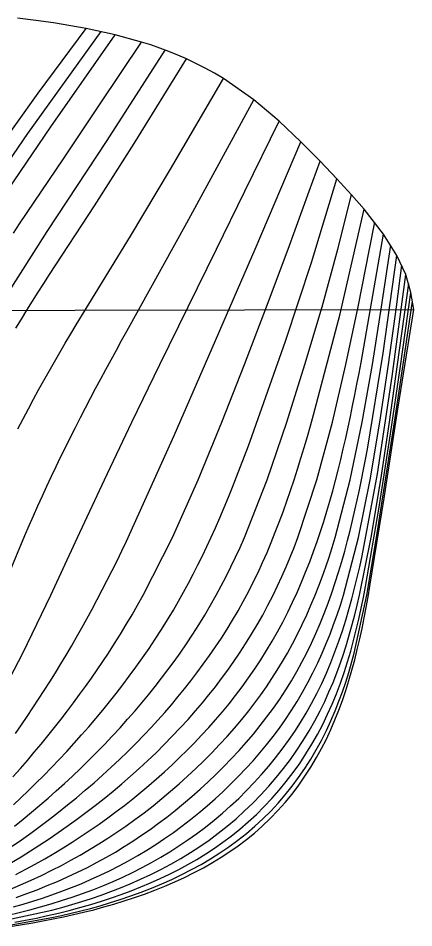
# Model space of a CAD drawing. Header units: metres. Extents: x -10274 to 10275, y -3030 to 16200.
# Drawn here: x 3416 to 10275, y 239 to 16000 of the extents above; entities that cross this region are included whole.
import ezdxf

# ---------------------------------------------------------------- set-up
doc = ezdxf.new("R2010")
doc.units = ezdxf.units.M

msp = doc.modelspace()

# ---------------------------------------------------------------- linework, layer by layer
at = {"layer": 'HB'}
for points in [[(10275, 10950), (10224, 11248), (10136, 11559), (9980, 11891), (9749, 12260), (9414, 12692), (9195.5, 12941), (8941, 13217), (8649.5996, 13523.5), (8319, 13858), (7941.7998, 14216.7998), (7501, 14587), (6973.2002, 14954), (6817.5, 15046.5996), (6659, 15134), (6497.7998, 15216.2998), (6334, 15293.7002), (6181.1001, 15360.5996), (6026.7002, 15423.2002), (5870.7002, 15481.7002), (5713.2002, 15536.2998), (5554.2998, 15587), (5097.2998, 15711.7998), (4592, 15820.9004), (4025.3, 15917.2002), (3722.1001, 15960.2002), (3406, 16000)], [(2893, 13000), (3582, 14000), (4852.1001, 15767.9004)], [(2983, 13615), (3762, 14702), (4592, 15820.9004)], [(2914, 12552), (3981, 14119), (5098.8999, 15711.4004)], [(2988, 10851), (3918, 12306), (4957, 13879), (5964.1001, 15447.2998)], [(3334.2, 12277.7998), (3438, 12435), (4199, 13566), (4839, 14516), (5554.2998, 15587)], [(3376.8, 10627.7998), (3472, 10784.2998), (3568.3, 10940.2002), (3665.3999, 11095.5996), (3763.3, 11250.4004), (3861.8, 11404.9004), (3961, 11559), (4737, 12748), (5426, 13828), (6334, 15293.7002)], [(3411.8, 8882.0996), (3501.6001, 9057.9004), (3593, 9233), (3680.7, 9397.2998), (3769.7, 9560.7998), (3859.8999, 9723.7002), (3951.3, 9885.9004), (4043.7, 10047.5), (4137.1001, 10208.5), (4231.2998, 10369.0996), (4326.2998, 10529.2002), (4422, 10689), (5361, 12223), (6057, 13382), (6973.2002, 14954)], [(2958, 5675), (3529, 7036), (3604.8, 7208.2002), (3681.3, 7380), (3758.3999, 7551.6001), (3836.3999, 7722.7002), (3915.2, 7893.5), (3994.8999, 8063.8999), (4075.3999, 8233.9004), (4156.8999, 8403.4004), (4239.3999, 8572.4004), (4323, 8741), (4408.1001, 8910.0996), (4494.2002, 9078.5996), (4581.2998, 9246.5996), (4669.1001, 9414.2002), (4757.7002, 9581.5), (4846.8999, 9748.2998), (4936.7002, 9914.9004), (5027, 10081.2002), (5117.7002, 10247.2998), (5208.7002, 10413.2002), (5300, 10579), (6337, 12452), (7501, 14587)], [(2970.2, 4000), (3498.1001, 5000), (3980, 6000), (4446.7998, 7000), (4910.7998, 8000), (5383.6001, 9000), (5869.2002, 10000), (6361, 11000), (6852.7998, 12000), (7344.1001, 13000), (7942.2002, 14216.4004)], [(3367.8999, 3608.5), (3470.5, 3755.2), (3571.8, 3902.8), (3671.8, 4051.3), (3770.6001, 4200.7002), (3868, 4351), (3964.8999, 4503.3999), (4060.5, 4656.5), (4154.7002, 4810.5), (4247.6001, 4965.2002), (4339.2002, 5120.7002), (4429.3999, 5277), (4518.3999, 5434.1001), (4606, 5592), (4696.5, 5758.2998), (4785.6001, 5925.3999), (4873.2998, 6093.1001), (4959.7998, 6261.5), (5045, 6430.5), (5129.1001, 6600.1001), (5212, 6770.2998), (5294, 6941), (6121, 8772), (6781, 10282), (7522, 12000), (8319, 13858)], [(3323.2, 2852.5), (3454.3999, 3000), (3575.6001, 3139.3), (3695.3, 3279.8), (3813.6001, 3421.5), (3930.3999, 3564.3), (4045.8, 3708.3999), (4159.7002, 3853.6001), (4272.2002, 4000), (4377.6001, 4139.7998), (4481.5, 4280.6001), (4584, 4422.3999), (4685.1001, 4565.2002), (4784.7998, 4709.1001), (4882.8999, 4854), (4979.5, 5000), (5085, 5163.6001), (5188.5, 5328.2998), (5290, 5494.3999), (5389.2998, 5661.6001), (5486.6001, 5830.2002), (5581.7002, 6000), (6090.7998, 7000), (6535.7998, 8000), (6945.2998, 9000), (7338.8999, 10000), (7721.7998, 11000), (8095.6001, 12000), (8460.0996, 13000), (8649.7998, 13523.2998)], [(3332.7, 2370), (3460.3999, 2489.8), (3587, 2611), (3724.3, 2745), (3860.1001, 2880.5), (3994.3999, 3017.3999), (4127.2002, 3155.7), (4258.3999, 3295.6001), (4388, 3437), (4516, 3580), (4639.2998, 3721.1001), (4760.8999, 3863.7), (4880.7002, 4007.6001), (4998.7002, 4153), (5114.8999, 4299.8999), (5229.3999, 4448.2002), (5342, 4598), (5458.2998, 4756.8999), (5572.3999, 4917.3999), (5684.1001, 5079.3999), (5793.3999, 5243), (5900.2002, 5408.2998), (6004.3999, 5575.2002), (6106, 5744), (6195.5, 5898.1001), (6282.7002, 6053.3999), (6367.6001, 6209.7998), (6450.3999, 6367.2998), (6531.1001, 6525.8999), (6609.8999, 6685.5), (6686.7002, 6846.1001), (6761.7002, 7007.6001), (6835, 7170), (6911.8999, 7345.2998), (6986.8999, 7521.3999), (7060.2002, 7698.1001), (7132.1001, 7875.3999), (7202.5, 8053.2998), (7271.7998, 8231.7002), (7340, 8410.5), (7407.3999, 8589.5996), (7474, 8769), (8053, 10405), (8500, 11767), (8941, 13217)], [(3351.7, 2000), (3499.7, 2119.2), (3646.2, 2240), (3791.3, 2362.5), (3934.8999, 2486.6001), (4077.1001, 2612.3999), (4217.7998, 2739.8999), (4357, 2869.1001), (4494.7002, 3000), (4635.7998, 3137.5), (4775, 3276.7), (4912.3999, 3417.7), (5047.8999, 3560.5), (5181.5, 3705.1001), (5313.1001, 3851.6001), (5442.6001, 4000), (5560, 4138.2002), (5675.5, 4277.8999), (5789, 4419.2002), (5900.5, 4562), (6010, 4706.3999), (6117.3999, 4852.3999), (6222.7002, 5000), (6334.6001, 5162.1001), (6443.6001, 5325.8999), (6549.7002, 5491.5), (6652.7998, 5659.1001), (6752.7998, 5828.5), (6849.6001, 6000), (6937.7998, 6163.2998), (7023, 6328.1001), (7105.3999, 6494.2002), (7185.2002, 6661.6001), (7262.3999, 6830.2002), (7337.2998, 7000), (7731.2998, 8000), (8072.5, 9000), (8388.2998, 10000), (8683.2998, 11000), (8957.7998, 12000), (9195.5996, 12940.9004)], [(3311.6001, 1651.7), (3475.5, 1765.7), (3637.8999, 1881.8), (3798.6001, 2000.1), (3957.7, 2120.5), (4115.2998, 2243), (4271.3999, 2367.5), (4426, 2494), (4579.2002, 2622.6001), (4730.7998, 2753.1001), (4880.3999, 2885.5), (5028.2002, 3020), (5174.1001, 3156.6001), (5317.8999, 3295.3999), (5459.5, 3436.5), (5599, 3580), (5720.2998, 3708.7), (5839.6001, 3839.2), (5957, 3971.3), (6072.2998, 4105), (6185.7002, 4240.5), (6297.1001, 4377.7002), (6406.5, 4516.5), (6514, 4657), (6623.7998, 4805.1001), (6731.1001, 4954.8999), (6835.7998, 5106.2998), (6937.8999, 5259.3999), (7037.1001, 5414.3999), (7133.5, 5571.2998), (7226.7998, 5730.1001), (7317, 5891), (7406.2998, 6058.2998), (7492, 6227.2002), (7574.3999, 6397.6001), (7653.6001, 6569.5), (7729.7002, 6742.6001), (7803.1001, 6917), (7873.7998, 7092.6001), (7942, 7269.2998), (8008, 7447), (8073.7998, 7631.2998), (8137.5, 7816.2002), (8199.2002, 8001.7002), (8259.0996, 8187.8999), (8317.4004, 8374.5), (8374.2998, 8561.5996), (8429.9004, 8749.0996), (8484.4004, 8936.9004), (8538, 9125), (9000, 10875), (9414, 12692)], [(3300.5, 1371.1), (3465.2, 1470.1), (3628.5, 1571.5), (3790.3, 1675.2), (3950.7, 1781.2), (4109.7998, 1889.5), (4267.5, 2000), (4429.7002, 2117), (4590.2998, 2236.2), (4749, 2357.6001), (4905.8999, 2481.3), (5061, 2607.3999), (5214.1001, 2735.8), (5365.2998, 2866.7), (5514.5, 3000), (5661.5, 3135.7), (5806.1001, 3273.7), (5948.2998, 3414), (6088.1001, 3556.8), (6225.3999, 3702), (6360.1001, 3849.7), (6492.1001, 4000), (6608.5, 4137.1001), (6722.3999, 4276.1001), (6833.8999, 4417), (6942.7998, 4559.7998), (7049.1001, 4704.5), (7152.8999, 4851.2998), (7254, 5000), (7359.2998, 5161.6001), (7461.2002, 5325.2002), (7559.6001, 5490.7998), (7654.6001, 5658.5), (7745.8999, 5828.2002), (7833.7002, 6000), (7912.8999, 6163.3999), (7988.8999, 6328.2002), (8061.7998, 6494.3999), (8131.7998, 6661.7998), (8199, 6830.2998), (8263.7002, 7000), (8594.5996, 8000), (8862.7002, 9000), (9096.2998, 10000), (9311, 11000), (9509, 12000), (9597, 12466.2998)], [(3373.1001, 1164.5), (3548, 1255), (3712.3999, 1343.6), (3875.1001, 1434.8), (4036.2, 1528.5), (4195.7998, 1624.9), (4353.7998, 1723.7), (4510.1001, 1825.1), (4665, 1928.9), (4818.2998, 2035.2), (4970, 2144), (5115.2998, 2251.5), (5258.8999, 2361.2), (5400.7002, 2472.8999), (5540.7998, 2586.7), (5679, 2702.6001), (5815.5, 2820.7), (5950.2002, 2941), (6083, 3063.3999), (6214, 3188), (6343.5, 3315.2), (6470.7998, 3444.3999), (6595.7998, 3575.6001), (6718.3999, 3709), (6838.6001, 3844.6001), (6956.2998, 3982.3999), (7071.5, 4122.5), (7184, 4265), (7298.2998, 4415.8999), (7409.2002, 4569.1001), (7516.7002, 4724.5), (7620.7998, 4882.1001), (7721.3999, 5042.1001), (7818.5, 5204.3999), (7912, 5369), (8002.5, 5537.1001), (8089.1001, 5707), (8172, 5878.6001), (8251.2998, 6051.7002), (8327.2002, 6226.3999), (8399.9004, 6402.6001), (8469.4004, 6580.1001), (8536, 6759), (8597.5, 6932.3999), (8656.2998, 7106.6001), (8712.7002, 7281.5), (8766.7002, 7457.1001), (8818.5996, 7633.3999), (8868.2998, 7810.3999), (8916.0996, 7987.8999), (8962, 8166), (9008, 8351.7998), (9052.2002, 8538), (9094.7998, 8724.5), (9136, 8911.2998), (9175.9004, 9098.4004), (9214.5996, 9285.7998), (9252.4004, 9473.2998), (9289.2002, 9661.0996), (9325.4004, 9849), (9361, 10037), (9749, 12260)], [(3271.5, 905), (3455.6001, 982.7), (3638.3999, 1063.7), (3819.8999, 1148.1), (4000, 1236.1), (4166.2002, 1321.2), (4330.6001, 1409.3), (4493.2002, 1500.3), (4654, 1594.3), (4813.1001, 1691.3), (4970.3999, 1791.2), (5126, 1894.1), (5279.7002, 2000), (5440.1001, 2115), (5597.8999, 2232.8999), (5753.3999, 2353.7), (5906.6001, 2477.3999), (6057.3999, 2603.8999), (6205.8999, 2733.2), (6352.1001, 2865.2), (6496.1001, 3000), (6635.5, 3135.1001), (6772.3999, 3272.6001), (6906.5, 3412.6001), (7037.7002, 3555.2), (7165.8999, 3700.6001), (7291.1001, 3848.8), (7412.8999, 4000), (7518.2002, 4136.6001), (7620.2998, 4275.2998), (7719.3999, 4416), (7815.3999, 4558.7998), (7908.2998, 4703.7002), (7998, 4850.7998), (8084.3999, 5000), (8173.3999, 5162.2002), (8258.5, 5326.2998), (8339.7998, 5492.2002), (8417.5, 5659.7998), (8491.7002, 5829.1001), (8562.5996, 6000), (8627.2998, 6164.2998), (8689.0996, 6329.7002), (8748.2002, 6496), (8804.5996, 6663.1001), (8858.7002, 6831.2002), (8910.4004, 7000), (9173, 8000), (9381.0996, 9000), (9557.0996, 10000), (9717, 11000), (9875.0996, 12069.4004)], [(3383, 767), (3563.2, 831.8), (3742.2, 899.4), (3919.8999, 970.1), (4096.2002, 1043.9), (4271.1001, 1121.1), (4444.3999, 1201.9), (4616, 1286.5), (4786, 1375), (4944.2002, 1462), (5100.2002, 1552.2), (5254, 1645.6), (5405.7998, 1742.2), (5555.6001, 1841.9), (5703.2998, 1944.6), (5849.1001, 2050.2), (5993, 2158.7), (6135, 2270), (6282.7998, 2390.3999), (6428, 2513.3999), (6570.7002, 2639.2), (6710.7998, 2767.8), (6848.2998, 2899.1001), (6983.2002, 3033.3), (7115.3999, 3170.2), (7245, 3310), (7371.1001, 3451.8999), (7494, 3596.2), (7613.5, 3743.2), (7729.3999, 3893), (7841.6001, 4045.6001), (7949.7998, 4201.2002), (8054, 4360), (8151.6001, 4518), (8244.7998, 4678.2002), (8333.7998, 4840.7002), (8418.5996, 5005.2998), (8499.5, 5171.8999), (8576.5996, 5340.5), (8650, 5511), (8721.2998, 5687), (8788.7998, 5864.2998), (8852.7998, 6042.7002), (8913.5, 6222.2002), (8971, 6402.7998), (9025.7002, 6584.2998), (9077.5996, 6766.7002), (9127, 6950), (9171.7002, 7124.2002), (9214.4004, 7298.8999), (9255.2002, 7474), (9294.4004, 7649.3999), (9332.0996, 7825.2002), (9368.2998, 8001.2998), (9403.2998, 8177.6001), (9437.0996, 8354.2002), (9470, 8531), (9744, 10196), (9980, 11891)], [(3336.1001, 600.9), (3503.2, 649.6), (3669.5, 700.7), (3835.2, 754.3), (4000, 810.5), (4170.1001, 871.8), (4338.8999, 936.3), (4506.3999, 1003.9), (4672.3999, 1075), (4837, 1149.6), (5000, 1227.8), (5164.7998, 1311.6), (5327.2002, 1399), (5487.5, 1490.2), (5645.5, 1584.9), (5801.2998, 1683.3), (5954.7998, 1785.3), (6106.2002, 1890.9), (6255.2998, 2000), (6403.8999, 2114), (6549.7002, 2231.2), (6692.6001, 2351.5), (6832.7002, 2475), (6970, 2601.6001), (7104.5, 2731.3), (7236.2002, 2864.1001), (7365.1001, 3000), (7487.5, 3134.8), (7606.6001, 3272.1001), (7722.5, 3412), (7834.8999, 3554.7), (7943.6001, 3700.1001), (8048.7002, 3848.6001), (8149.7998, 4000), (8250.7002, 4160.6001), (8346.7998, 4323.6001), (8438.2998, 4489.2002), (8525.2998, 4657.2002), (8608, 4827.5), (8686.5, 5000), (8756.2998, 5163.6001), (8822.4004, 5328.5), (8885.0996, 5494.6001), (8944.5996, 5662), (9001, 5830.5), (9054.5, 6000), (9317, 7000), (9517.2998, 8000), (9684.7002, 9000), (9834.7998, 10000), (9973.7002, 11000), (10067.0996, 11721.5996)], [(3241.3999, 460.5), (3430.5, 505.4), (3619, 553), (3803.3, 602.5), (3986.6001, 655), (4168.8999, 710.5), (4350, 769.4), (4530, 831.7), (4708.7002, 897.8), (4886, 967.8), (5062, 1042), (5231.6001, 1118.2), (5399.1001, 1198.2), (5564.2998, 1282.1), (5727.2998, 1369.9), (5888.1001, 1461.7), (6046.5, 1557.4), (6202.7002, 1657.2), (6356.5, 1761), (6508, 1869), (6661.1001, 1984.2), (6810.7998, 2103.2), (6956.8999, 2225.8999), (7099.6001, 2352.3), (7238.7002, 2482.5), (7374.3999, 2616.5), (7506.3999, 2754.2), (7635, 2895.7), (7760, 3041), (7878.7002, 3186.7), (7993.2002, 3335.2), (8103.5, 3486.7), (8209.4004, 3641.2), (8310.7998, 3798.7), (8407.7002, 3959.3), (8500, 4123), (8591.5996, 4297.7002), (8677.7002, 4474.7002), (8758.7002, 4654), (8834.9004, 4835.3999), (8906.5996, 5018.7998), (8974, 5204), (9035.7998, 5385.7002), (9093.9004, 5568.5), (9148.5996, 5752.1001), (9200.0996, 5936.7002), (9248.7998, 6122), (9294.7998, 6308), (9338.4004, 6494.7002), (9380, 6682), (9644, 8106), (9897, 9794), (10136, 11559)], [(3000, 329.2), (4000, 546.7), (4173.1001, 592.9), (4345.2998, 641.8), (4516.5, 693.5), (4686.7998, 748.2), (4856, 806.1), (5024.1001, 867.2), (5191, 931.8), (5356.7998, 1000), (5537.5, 1079.2), (5715.6001, 1162.7), (5891.1001, 1250.5), (6063.8999, 1342.9), (6234, 1440), (6401.2002, 1541.9), (6565.5, 1648.7), (6726.7002, 1760.5), (6884.8999, 1877.6), (7039.8999, 2000), (7193.2002, 2129.3), (7341.8999, 2263.1001), (7486, 2401.5), (7625.3999, 2544.3), (7760.2002, 2691.7), (7890.3999, 2843.6001), (8015.8999, 3000), (8135, 3158.2), (8248.7998, 3319.8), (8357.2002, 3484.8), (8460.2998, 3653.1001), (8558.0996, 3824.8), (8650.4004, 4000), (8729.7002, 4162.2002), (8804.2002, 4326.2998), (8874.2998, 4492.2002), (8940.2002, 4659.7998), (9002, 4829.1001), (9060, 5000), (9112.2002, 5164.7998), (9161.2998, 5330.3999), (9207.5996, 5496.8999), (9251.2002, 5664), (9292.5996, 5831.7002), (9332, 6000), (9533.5, 7000), (9701.2002, 8000), (9852.5996, 9000), (9994.5996, 10000), (10186.7002, 11401.5)], [(3359.8, 335.2), (3544, 370), (3734.1001, 408.6), (3923.5, 450), (4112.1001, 494.2), (4300.1001, 541.4), (4487.2002, 591.7), (4673.5, 645.2), (4859, 702), (5031.8999, 758.4), (5203.7002, 817.9), (5374.1001, 880.7), (5543.1001, 947), (5710.6001, 1017), (5876.6001, 1090.9), (6041, 1169), (6201.7002, 1250.4), (6359.8999, 1335.8), (6515.5, 1425.4), (6668.3999, 1519.3), (6818.5, 1617.8), (6965.7998, 1721), (7110, 1829), (7259.7998, 1949.2), (7405, 2074.2), (7545.6001, 2204), (7681.6001, 2338.6001), (7813.1001, 2477.8999), (7940, 2622), (8064.7002, 2773.8), (8183.7998, 2929.3999), (8297.4004, 3088.8999), (8405.4004, 3252.2), (8507.9004, 3419.2), (8605, 3590), (8695.7998, 3762.8), (8780.9004, 3938), (8860.4004, 4115.7002), (8934.7002, 4295.6001), (9003.7998, 4477.7002), (9068, 4662), (9126.7002, 4845.2998), (9180.9004, 5029.7002), (9231.2002, 5215.1001), (9278.0996, 5401.3999), (9321.7998, 5588.3999), (9362.9004, 5776.1001), (9401.7998, 5964.2998), (9439, 6153), (9677, 7529), (9873, 8800), (10039, 9928), (10224, 11248)], [(3000, 239.1), (4000, 415.2), (4168.2002, 452), (4335.7998, 491), (4502.7998, 532.4), (4669.2002, 576.2), (4834.8999, 622.5), (5000, 671.5), (5183.7998, 729.5), (5366.2998, 791.2), (5547.3999, 856.6), (5727, 926.2), (5905.1001, 1000), (6080.2002, 1077.8), (6252.7002, 1160), (6422.3999, 1246.7), (6589.1001, 1338.2), (6752.7002, 1434.7), (6913.1001, 1536.5), (7070, 1643.6), (7223.5, 1756.5), (7373.3999, 1875.2), (7519.3999, 2000), (7659.2998, 2128.8999), (7793.7002, 2262.6001), (7922.7002, 2400.8999), (8046.3999, 2543.8), (8164.7998, 2691.3), (8277.9004, 2843.3999), (8385.9004, 3000), (8487.5, 3159.3999), (8583.4004, 3321.8), (8673.7002, 3487.1001), (8758.5996, 3655.3999), (8838.2002, 3826.3), (8912.7998, 4000), (8977.5996, 4163.3999), (9038.0996, 4328.2002), (9094.5, 4494.3999), (9147.2002, 4661.7998), (9196.2998, 4830.2998), (9242.0996, 5000), (9458.2002, 6000), (9629.2002, 7000), (9786.0996, 8000), (9940, 9000), (10092.2002, 10000), (10253.0996, 11097.5)], [(-9675.7998, 10099.4004), (-9729.2998, 10100.7998), (-9779, 10105), (-9891.5996, 10129), (-9980, 10171), (-10048, 10229.7998), (-10102, 10304), (-10148.0996, 10391.7002), (-10188, 10490), (-10249, 10709), (-10273.5996, 10914.9004), (10275, 10950)], [(3311, 267), (3489.5, 295.3), (3667.5, 325.6), (3845.1001, 357.8), (4022.3, 392.1), (4199, 428.7), (4375.1001, 467.7), (4550.7002, 509.2), (4725.7998, 553.3), (4900.2002, 600.2), (5074, 650), (5253.5, 704.8), (5431.7002, 763), (5608.5, 824.8), (5783.7998, 890.4), (5957.3999, 960.1), (6129.3999, 1034.1), (6299.7002, 1112.7), (6468, 1196), (6626.3999, 1280), (6781.8999, 1368.3), (6934.2002, 1461.1), (7083.3999, 1558.6), (7229.2002, 1661), (7371.5, 1768.6), (7510.2002, 1881.5), (7645, 2000), (7783.7998, 2132.1001), (7916.5, 2269), (8043.2002, 2410.8), (8163.7998, 2557.3), (8278.5996, 2708.5), (8387.7002, 2864.2), (8491.0996, 3024.3999), (8589, 3189), (8676.5, 3348.6001), (8758.5, 3510.3999), (8835.2998, 3674.5), (8907.0996, 3840.7), (8974.2002, 4008.8), (9036.9004, 4178.7998), (9095.4004, 4350.6001), (9150, 4524), (9202, 4702.8999), (9250.4004, 4882.6001), (9295.4004, 5063), (9337.4004, 5244.2002), (9376.7998, 5425.8999), (9413.7998, 5608.1001), (9449, 5790.7002), (9482.5996, 5973.7002), (9515, 6157), (9760, 7683), (10000, 9228), (10275, 10950)]]:
    msp.add_lwpolyline(points, dxfattribs=at)

doc.saveas('drawing.dxf')
